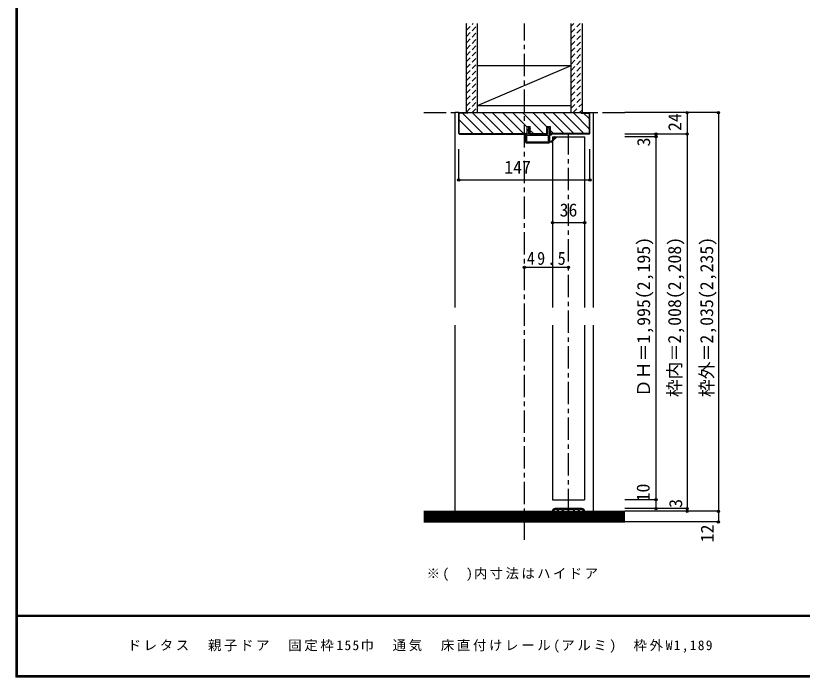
# Model space of a CAD drawing. Units: millimetres at full size, sheet at 1:5. Extents: x -973 to 977, y -718 to 696.
# Drawn here: x -973 to -92, y -701 to 41 of the extents above; entities that cross this region are included whole.
import ezdxf
from ezdxf.enums import TextEntityAlignment as Align

# ---------------------------------------------------------------- set-up
doc = ezdxf.new("R2010")
doc.units = ezdxf.units.MM
doc.header["$LTSCALE"] = 5
doc.header["$PDMODE"] = 32
doc.header["$PDSIZE"] = 2.5
doc.linetypes.add('CHAIN1', pattern=[8, 5, -1, 1, -1])
doc.linetypes.add('DASHED1', pattern=[1.8, 1.2, -0.6])
for name, color, linetype in [('0-0_補助線', 7, 'Continuous'), ('0-1_通り芯', 4, 'CHAIN1'), ('0-2_柱', 3, 'Continuous'), ('0-3_仕上げ', 2, 'Continuous'), ('0-4_枠', 3, 'Continuous'), ('0-6_扉', 6, 'Continuous'), ('0-7_金物', 7, 'Continuous'), ('0-A_文字', 3, 'Continuous'), ('0-B_寸法', 7, 'Continuous'), ('0-C_ハッチ', 4, 'DASHED1'), ('F-1_枠', 6, 'Continuous'), ('F-A_文字', 7, 'Continuous')]:
    doc.layers.add(name, color=color, linetype=linetype)
doc.styles.add('ＭＳ ゴシック', font='')
doc.styles.get('ＭＳ ゴシック').set_extended_font_data('MS Gothic')

# ---------------------------------------------------------------- blocks, each defined once
blk = doc.blocks.new('2')
at = {"layer": '0-0_補助線'}
for p, q in [((-9.846, -9.622), (-9.846, 15.078)), ((-8.846, 16.078), (0.354, 16.078)), ((-8.846, 15.878), (0.637, 15.878)), ((-8.446, 14.378), (-8.446, -8.922)), ((-8.146, 14.678), (-1.546, 14.678)), ((-1.246, 14.378), (-1.246, -8.922)), ((0.154, 11.653), (2.154, 11.653)), ((0.154, 11.653), (0.154, -8.497)), ((2.154, 10.953), (2.154, 11.653)), ((3.154, 11.653), (2.512, 10.83)), ((3.154, 11.653), (6.154, 11.653)), ((4.154, 13.753), (4.154, 13.053)), ((5.154, 13.053), (4.512, 13.876)), ((7.154, 13.053), (5.154, 13.053)), ((6.154, 10.953), (6.154, 11.653)), ((7.558, 12.258), (6.516, 10.835)), ((0.154, -8.497), (2.154, -8.497)), ((2.154, -7.797), (2.154, -8.497)), ((3.154, -8.497), (2.512, -7.674)), ((3.154, -8.497), (6.154, -8.497)), ((6.154, -7.797), (6.154, -8.497)), ((7.558, -9.101), (6.516, -7.679)), ((-1.48, -10.622), (-8.846, -10.622)), ((-1.546, -9.222), (-8.146, -9.222)), ((-1.189, -10.85), (-0.732, -12.694)), ((0.354, -12.922), (-0.441, -12.922)), ((4.154, -9.897), (0.154, -9.897)), ((0.154, -9.897), (0.154, -10.622)), ((0.154, -10.622), (0.645, -12.548)), ((4.154, -10.597), (4.154, -9.897)), ((5.154, -9.897), (4.512, -10.72)), ((7.154, -9.897), (5.154, -9.897))]:
    blk.add_line(p, q, dxfattribs=at)
for points in [[(-9.646, 15.078), (-9.646, -9.622), (-9.846, -9.622)], [(4.154, 13.053), (0.154, 13.053), (0.649, 15.723)]]:
    blk.add_lwpolyline(points, dxfattribs=at)
for centre, radius, start, end in [((-8.846, 15.078), 1, 90, 180), ((-8.846, 15.078), 0.8, 90, 180), ((-8.146, 14.378), 0.3, 90, 180), ((-1.546, 14.378), 0.3, 0, 90), ((0.354, 15.778), 0.3, 349.49875, 90), ((2.354, 10.953), 0.2, 180, 322.03043), ((4.354, 13.753), 0.2, 37.96957, 180), ((6.354, 10.953), 0.2, 180, 323.78053), ((7.154, 12.553), 0.5, 323.78053, 90), ((2.354, -7.797), 0.2, 37.96957, 180), ((6.354, -7.797), 0.2, 36.21947, 180), ((-8.846, -9.622), 1, 180, 270), ((-2.846, -10.72), 6, 179.06153, 259.29815), ((-8.146, -8.922), 0.3, 180, 270), ((-2.846, -10.72), 5.3, 178.93757, 259.29815), ((-3.896, -16.272), 0.35, 259.29815, 79.29815), ((-1.546, -8.922), 0.3, 270, 0), ((-1.48, -10.922), 0.3, 13.9282, 90), ((-0.441, -12.622), 0.3, 193.9282, 270), ((0.354, -12.622), 0.3, 270, 14.29438), ((4.354, -10.597), 0.2, 180, 322.03043), ((7.154, -9.397), 0.5, 270, 36.21947)]:
    blk.add_arc(centre, radius, start, end, dxfattribs=at)
blk.add_point((-3.896, -16.622), dxfattribs=at)

msp = doc.modelspace()

# ---------------------------------------------------------------- linework, layer by layer
at = {"layer": '0-1_通り芯'}
for p, q in [((-403.347, -546.667), (-403.347, 32.333)), ((-515.847, -67.667), (-290.847, -67.667)), ((-353.847, -514.667), (-353.847, -91.667)), ((-515.847, -526.667), (-288.49, -526.667))]:
    msp.add_line(p, q, dxfattribs=at)
at = {"layer": '0-2_柱', "color": 7}
msp.add_line((-455.847, -59.667), (-350.847, -14.667), dxfattribs=at)
at = {"layer": '0-2_柱'}
for p, q in [((-455.847, -14.667), (-350.847, -14.667)), ((-455.847, -59.667), (-350.847, -59.667))]:
    msp.add_line(p, q, dxfattribs=at)
at = {"layer": '0-3_仕上げ'}
for p, q in [((-468.347, -67.667), (-468.347, 32.333)), ((-455.847, -67.667), (-455.847, 32.333)), ((-350.847, -67.667), (-350.847, 32.333)), ((-338.347, -67.667), (-338.347, 32.333)), ((-515.847, -514.667), (-290.847, -514.667)), ((-515.847, -526.667), (-290.847, -526.667))]:
    msp.add_line(p, q, dxfattribs=at)
at = {"layer": '0-3_仕上げ', "color": 7}
for p, q in [((-515.847, -516.167), (-290.847, -516.167)), ((-515.847, -517.667), (-290.847, -517.667)), ((-515.847, -519.167), (-290.847, -519.167)), ((-515.847, -520.667), (-290.847, -520.667)), ((-515.847, -522.167), (-290.847, -522.167)), ((-515.847, -523.667), (-290.847, -523.667)), ((-515.847, -525.167), (-290.847, -525.167))]:
    msp.add_line(p, q, dxfattribs=at)
at = {"layer": '0-4_枠', "color": 4}
for p, q in [((-480.847, -286.167), (-480.847, -67.667)), ((-476.847, -67.667), (-480.847, -67.667)), ((-329.847, -67.667), (-325.847, -67.667)), ((-325.847, -286.167), (-325.847, -67.667)), ((-480.847, -514.667), (-480.847, -306.167)), ((-325.847, -514.667), (-325.847, -306.167))]:
    msp.add_line(p, q, dxfattribs=at)
at = {"layer": '0-4_枠'}
for p, q in [((-476.847, -90.959), (-476.847, -67.667)), ((-476.847, -67.667), (-329.847, -67.667)), ((-339.847, -68.167), (-339.847, -67.667)), ((-339.847, -68.167), (-330.347, -68.167)), ((-329.847, -90.959), (-329.847, -67.667)), ((-400.347, -91.667), (-400.347, -83.167)), ((-400.347, -83.167), (-396.647, -83.167)), ((-396.647, -91.667), (-396.647, -83.167)), ((-378.047, -91.667), (-378.047, -83.167)), ((-378.047, -83.167), (-374.347, -83.167)), ((-374.347, -83.167), (-374.347, -91.667)), ((-476.14, -91.667), (-476.847, -90.959)), ((-476.14, -91.667), (-400.347, -91.667)), ((-475.933, -91.167), (-400.347, -91.167)), ((-396.647, -91.167), (-378.047, -91.167)), ((-396.647, -91.667), (-378.047, -91.667)), ((-330.761, -91.167), (-374.347, -91.167)), ((-330.554, -91.667), (-374.347, -91.667)), ((-330.554, -91.667), (-329.847, -90.959))]:
    msp.add_line(p, q, dxfattribs=at)
for points in [[(-466.847, -67.667), (-466.847, -68.167), (-476.347, -68.167)], [(-475.933, -91.167), (-476.347, -90.752), (-476.347, -68.167)], [(-330.761, -91.167), (-330.347, -90.752), (-330.347, -68.167)]]:
    msp.add_lwpolyline(points, dxfattribs=at)
at = {"layer": '0-6_扉'}
for p, q in [((-371.847, -94.667), (-371.847, -286.167)), ((-371.847, -94.667), (-335.847, -94.667)), ((-335.847, -94.667), (-335.847, -286.167)), ((-371.847, -306.167), (-371.847, -501.667)), ((-335.847, -306.167), (-335.847, -501.667)), ((-371.847, -501.667), (-335.847, -501.667))]:
    msp.add_line(p, q, dxfattribs=at)
at = {"layer": '0-7_金物'}
for p, q in [((-371.847, -514.667), (-370.847, -514.667)), ((-338.847, -511.667), (-368.847, -511.667)), ((-366.047, -512.667), (-368.847, -512.667)), ((-366.047, -514.667), (-366.047, -512.667)), ((-366.047, -514.667), (-365.047, -514.667)), ((-360.647, -512.667), (-365.047, -512.667)), ((-365.047, -514.667), (-365.047, -512.667)), ((-360.647, -514.667), (-360.647, -512.667)), ((-360.647, -514.667), (-359.647, -514.667)), ((-354.347, -512.667), (-359.647, -512.667)), ((-359.647, -514.667), (-359.647, -512.667)), ((-354.347, -514.667), (-354.347, -512.667)), ((-354.347, -514.667), (-353.347, -514.667)), ((-348.047, -512.667), (-353.347, -512.667)), ((-353.347, -514.667), (-353.347, -512.667)), ((-348.047, -514.667), (-348.047, -512.667)), ((-348.047, -514.667), (-347.047, -514.667)), ((-342.647, -512.667), (-347.047, -512.667)), ((-347.047, -514.667), (-347.047, -512.667)), ((-342.647, -514.667), (-342.647, -512.667)), ((-342.647, -514.667), (-341.647, -514.667)), ((-338.847, -512.667), (-341.647, -512.667)), ((-341.647, -514.667), (-341.647, -512.667)), ((-336.847, -514.667), (-335.847, -514.667))]:
    msp.add_line(p, q, dxfattribs=at)
for centre, radius, start, end in [((-368.847, -514.667), 3, 90, 180), ((-368.847, -514.667), 2, 90, 180), ((-338.847, -514.667), 3, 0, 90), ((-338.847, -514.667), 2, 0, 90)]:
    msp.add_arc(centre, radius, start, end, dxfattribs=at)
at = {"layer": '0-B_寸法', "color": 4}
for p, q in [((-185.847, -67.667), (-290.847, -67.667)), ((-220.847, -67.667), (-220.847, -514.667)), ((-185.847, -67.667), (-185.847, -526.667)), ((-220.847, -91.667), (-290.847, -91.667)), ((-255.847, -94.667), (-290.847, -94.667)), ((-255.847, -91.667), (-255.847, -511.667)), ((-476.847, -143.088), (-476.847, -108.566)), ((-335.847, -191.048), (-371.847, -191.048)), ((-403.347, -241.048), (-353.847, -241.048)), ((-255.847, -501.667), (-290.847, -501.667)), ((-220.847, -511.667), (-290.847, -511.667)), ((-185.847, -514.667), (-290.847, -514.667)), ((-185.847, -526.667), (-290.847, -526.667))]:
    msp.add_line(p, q, dxfattribs=at)
msp.add_lwpolyline([(-476.847, -143.088), (-329.847, -143.088), (-329.847, -108.566)], dxfattribs=at)
at = {"layer": '0-B_寸法'}
for p in [(-220.847, -67.667), (-185.847, -67.667), (-255.847, -91.667), (-255.847, -94.667), (-220.847, -91.667), (-476.847, -143.088), (-329.847, -143.088), (-371.847, -191.048), (-335.847, -191.048), (-403.347, -241.048), (-353.847, -241.048), (-255.847, -501.667), (-255.847, -511.667), (-220.847, -511.667), (-220.847, -514.667), (-185.847, -514.667), (-185.847, -526.667)]:
    msp.add_point(p, dxfattribs=at)
at = {"layer": '0-C_ハッチ'}
for p, q in [((-468.347, 24.865), (-460.878, 32.333)), ((-468.347, 31.936), (-467.949, 32.333)), ((-468.347, 17.794), (-455.847, 30.294)), ((-350.847, 29.228), (-347.741, 32.333)), ((-350.847, 22.156), (-340.67, 32.333)), ((-350.847, 15.085), (-338.347, 27.585)), ((-468.347, 10.723), (-455.847, 23.223)), ((-350.847, 8.014), (-338.347, 20.514)), ((-468.347, 3.651), (-455.847, 16.151)), ((-468.347, -3.42), (-455.847, 9.08)), ((-350.847, 0.943), (-338.347, 13.443)), ((-468.347, -10.491), (-455.847, 2.009)), ((-350.847, -6.128), (-338.347, 6.372)), ((-468.347, -17.562), (-455.847, -5.062)), ((-350.847, -13.199), (-338.347, -0.699)), ((-350.847, -20.27), (-338.347, -7.77)), ((-468.347, -24.633), (-455.847, -12.133)), ((-350.847, -27.341), (-338.347, -14.841)), ((-468.347, -31.704), (-455.847, -19.204)), ((-468.347, -38.775), (-455.847, -26.275)), ((-350.847, -34.412), (-338.347, -21.912)), ((-468.347, -45.846), (-455.847, -33.346)), ((-350.847, -41.483), (-338.347, -28.983)), ((-468.347, -52.917), (-455.847, -40.417)), ((-350.847, -48.554), (-338.347, -36.054)), ((-350.847, -55.625), (-338.347, -43.125)), ((-468.347, -59.988), (-455.847, -47.488)), ((-350.847, -62.696), (-338.347, -50.196)), ((-468.347, -67.059), (-455.847, -54.559)), ((-461.883, -67.667), (-455.847, -61.63)), ((-348.746, -67.667), (-338.347, -57.267)), ((-341.675, -67.667), (-338.347, -64.338))]:
    msp.add_line(p, q, dxfattribs=at)
at = {"layer": '0-C_ハッチ', "linetype": 'Continuous'}
for p, q in [((-472.7, -68.167), (-449.7, -91.167)), ((-461.886, -67.667), (-438.386, -91.167)), ((-450.572, -67.667), (-427.072, -91.167)), ((-439.259, -67.667), (-415.759, -91.167)), ((-427.945, -67.667), (-404.445, -91.167)), ((-416.631, -67.667), (-400.347, -83.951)), ((-405.317, -67.667), (-381.817, -91.167)), ((-394.004, -67.667), (-378.047, -83.624)), ((-382.69, -67.667), (-359.19, -91.167)), ((-371.376, -67.667), (-347.876, -91.167)), ((-360.063, -67.667), (-336.563, -91.167)), ((-348.749, -67.667), (-330.347, -86.069)), ((-336.935, -68.167), (-330.347, -74.755)), ((-476.347, -75.833), (-461.013, -91.167)), ((-396.647, -87.651), (-393.131, -91.167)), ((-374.347, -87.324), (-370.504, -91.167))]:
    msp.add_line(p, q, dxfattribs=at)
at = {"layer": 'F-1_枠'}
for p, q in [((-973.347, 695.833), (-973.347, -700.833)), ((-972.514, 695.833), (-972.514, -700.833)), ((-971.68, 695.833), (-971.68, -700.833)), ((976.653, -631.667), (-973.347, -631.667)), ((976.653, -632.5), (-973.347, -632.5)), ((976.653, -699.167), (-973.347, -699.167)), ((976.653, -700), (-973.347, -700)), ((976.653, -700.833), (-973.347, -700.833))]:
    msp.add_line(p, q, dxfattribs=at)

# ---------------------------------------------------------------- block references
at = {"layer": '0-7_金物', "rotation": 90}
msp.add_blockref('2', (-385.769, -91.821), dxfattribs=at)

# ---------------------------------------------------------------- texts
at = {"layer": '0-A_文字', "color": 7, "insert": (-512.857, -592.797), "char_height": 11, "attachment_point": 7, "style": 'ＭＳ ゴシック'}
msp.add_mtext('\\T1.18;※(\u3000)内寸法はハイドア', dxfattribs=at)
at = {"layer": '0-B_寸法', "style": 'ＭＳ ゴシック'}
for s, p in [('24', (-223.063, -88.238)), ('3', (-258.01, -105.552)), ('ＤＨ＝1,995(2,195)', (-258.027, -386.667)), ('枠内＝2,008(2,208)', (-223.347, -386.667)), ('枠外＝2,035(2,235)', (-187.333, -386.667)), ('10', (-258.556, -503.632)), ('3', (-222.131, -510.817)), ('12', (-186.671, -549.497))]:
    msp.add_text(s, height=14.66, rotation=90, dxfattribs=at).set_placement(p, align=Align.BOTTOM_LEFT)
for s, p in [('147', (-425.847, -140.588)), ('36', (-363.847, -188.548))]:
    msp.add_text(s, height=14.66, dxfattribs=at).set_placement(p, align=Align.BOTTOM_LEFT)
at = {"layer": '0-B_寸法', "insert": (-400.472, -238.548), "char_height": 14.66, "attachment_point": 7, "style": 'ＭＳ ゴシック'}
msp.add_mtext('\\T1.28;\\W0.9;49.5', dxfattribs=at)
at = {"layer": 'F-A_文字', "insert": (-847.938, -673.333), "char_height": 11, "attachment_point": 7, "style": 'ＭＳ ゴシック'}
msp.add_mtext('\\T1.2;ドレタス\u3000親子ドア\u3000固定枠155巾\u3000通気\u3000床直付けレール(アルミ)\u3000枠外W1,189', dxfattribs=at)

doc.saveas('drawing.dxf')
